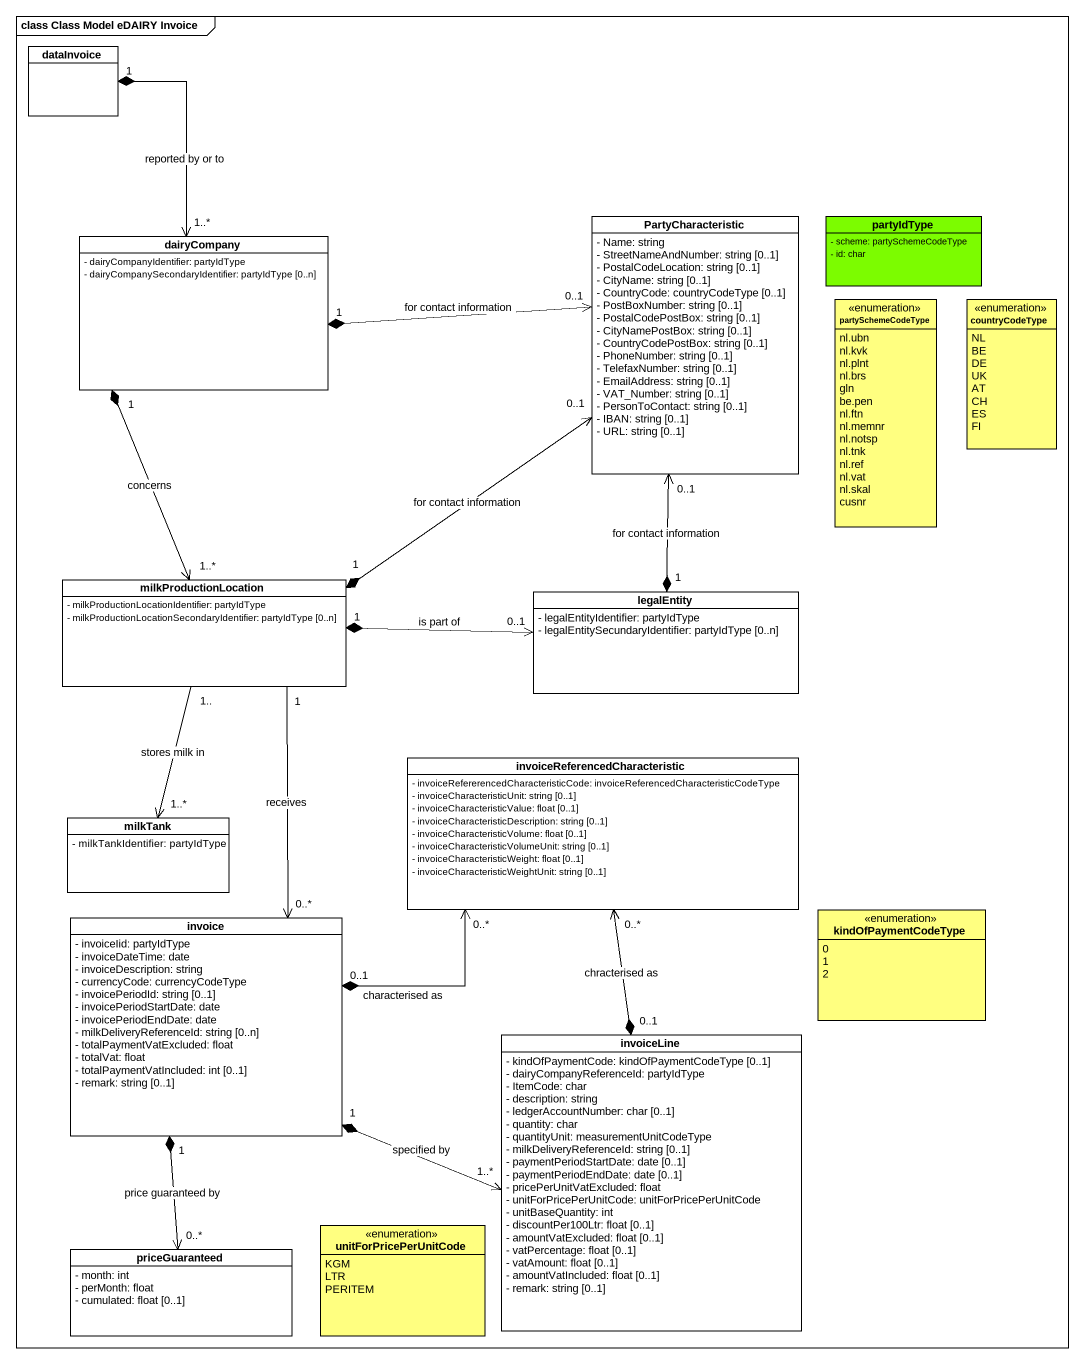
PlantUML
@startuml
mainframe class Class Model eDAIRY Invoice
hide circle
hide empty members
skinparam classAttributeIconSize 0
class dataInvoice
class dairyCompany {
  - dairyCompanyIdentifier: partyIdType
  - dairyCompanySecondaryIdentifier: partyIdType [0..n]
}
class PartyCharacteristic {
  - Name: string
  - StreetNameAndNumber: string [0..1]
  - PostalCodeLocation: string [0..1]
  - CityName: string [0..1]
  - CountryCode: countryCodeType [0..1]
  - PostBoxNumber: string [0..1]
  - PostalCodePostBox: string [0..1]
  - CityNamePostBox: string [0..1]
  - CountryCodePostBox: string [0..1]
  - PhoneNumber: string [0..1]
  - TelefaxNumber: string [0..1]
  - EmailAddress: string [0..1]
  - VAT_Number: string [0..1]
  - PersonToContact: string [0..1]
  - IBAN: string [0..1]
  - URL: string [0..1]
}
class partyIdType #7CFC00 {
  - scheme: partySchemeCodeType
  - id: char
}
enum partySchemeCodeType #FFFF80 {
  nl.ubn
  nl.kvk
  nl.plnt
  nl.brs
  gln
  be.pen
  nl.ftn
  nl.memnr
  nl.notsp
  nl.tnk
  nl.ref
  nl.vat
  nl.skal
  cusnr
}
enum countryCodeType #FFFF80 {
  NL
  BE
  DE
  UK
  AT
  CH
  ES
  FI
}
class milkProductionLocation {
  - milkProductionLocationIdentifier: partyIdType
  - milkProductionLocationSecondaryIdentifier: partyIdType [0..n]
}
class legalEntity {
  - legalEntityIdentifier: partyIdType
  - legalEntitySecundaryIdentifier: partyIdType [0..n]
}
class "invoiceReferencedCharacteristic" as invoiceReferencedCharacteris {
  - invoiceRefererencedCharacteristicCode: invoiceReferencedCharacteristicCodeType
  - invoiceCharacteristicUnit: string [0..1]
  - invoiceCharacteristicValue: float [0..1]
  - invoiceCharacteristicDescription: string [0..1]
  - invoiceCharacteristicVolume: float [0..1]
  - invoiceCharacteristicVolumeUnit: string [0..1]
  - invoiceCharacteristicWeight: float [0..1]
  - invoiceCharacteristicWeightUnit: string [0..1]
}
class milkTank {
  - milkTankIdentifier: partyIdType
}
enum kindOfPaymentCodeType #FFFF80 {
  0
  1
  2
}
class invoice {
  - invoiceIid: partyIdType
  - invoiceDateTime: date
  - invoiceDescription: string
  - currencyCode: currencyCodeType
  - invoicePeriodId: string [0..1]
  - invoicePeriodStartDate: date
  - invoicePeriodEndDate: date
  - milkDeliveryReferenceId: string [0..n]
  - totalPaymentVatExcluded: float
  - totalVat: float
  - totalPaymentVatIncluded: int [0..1]
  - remark: string [0..1]
}
class invoiceLine {
  - kindOfPaymentCode: kindOfPaymentCodeType [0..1]
  - dairyCompanyReferenceId: partyIdType
  - ItemCode: char
  - description: string
  - ledgerAccountNumber: char [0..1]
  - quantity: char
  - quantityUnit: measurementUnitCodeType
  - milkDeliveryReferenceId: string [0..1]
  - paymentPeriodStartDate: date [0..1]
  - paymentPeriodEndDate: date [0..1]
  - pricePerUnitVatExcluded: float
  - unitForPricePerUnitCode: unitForPricePerUnitCode
  - unitBaseQuantity: int
  - discountPer100Ltr: float [0..1]
  - amountVatExcluded: float [0..1]
  - vatPercentage: float [0..1]
  - vatAmount: float [0..1]
  - amountVatIncluded: float [0..1]
  - remark: string [0..1]
}
enum unitForPricePerUnitCode #FFFF80 {
  KGM
  LTR
  PERITEM
}
class priceGuaranteed {
  - month: int
  - perMonth: float
  - cumulated: float [0..1]
}
dataInvoice "1" *--> "1..*" dairyCompany : reported by or to
dairyCompany "1" *-right-> "0..1" PartyCharacteristic : for contact information
dairyCompany "1" *--> "1..*" milkProductionLocation : concerns
milkProductionLocation "1" *-right-> "0..1" PartyCharacteristic : for contact information
milkProductionLocation "1" *-right-> "0..1" legalEntity : is part of
milkProductionLocation "1.." --> "1..*" milkTank : stores milk in
milkProductionLocation "1" --> "0..*" invoice : receives
legalEntity "1" *-up-> "0..1" PartyCharacteristic : for contact information
invoice "0..1" *-right-> "0..*" invoiceReferencedCharacteris : characterised as
invoice "1" *-right-> "1..*" invoiceLine : specified by
invoice "1" *--> "0..*" priceGuaranteed : price guaranteed by
invoiceLine "0..1" *-up-> "0..*" invoiceReferencedCharacteris : chracterised as
@enduml
